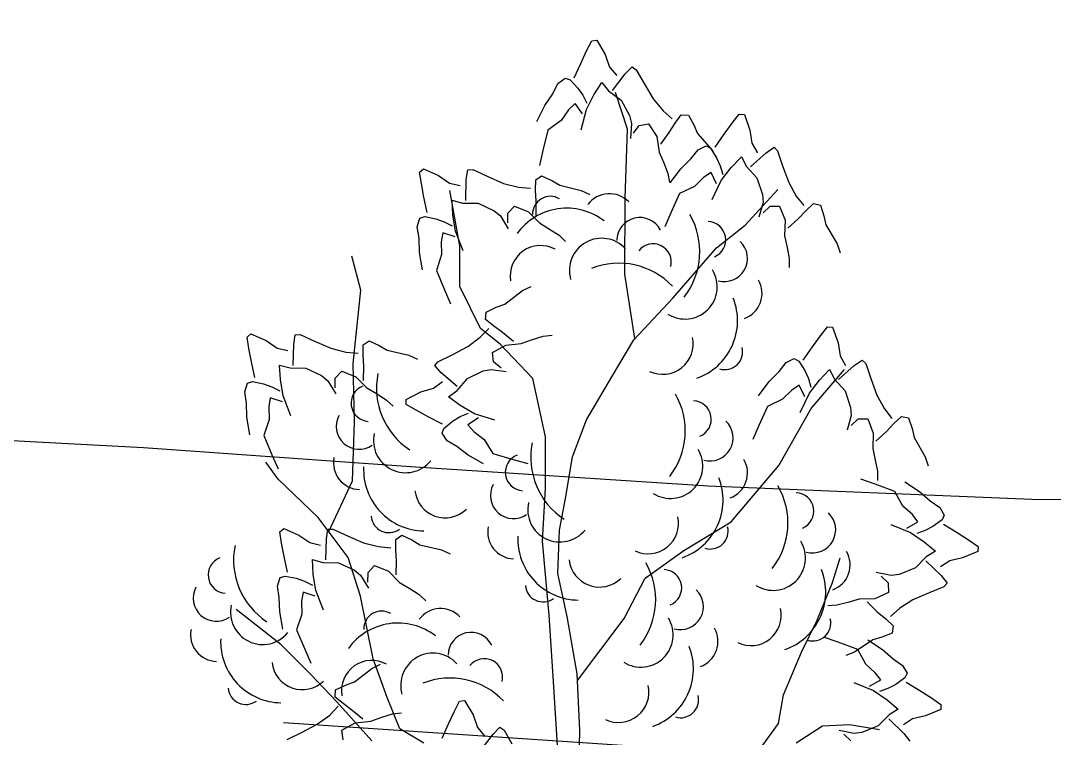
# Model space of a CAD drawing. Header units: millimetres. Extents: x 524954 to 526204, y 9523489 to 9524010.
# Drawn here: x 525925.34 to 525931.26, y 9523818.04 to 9523822.15 of the extents above; entities that cross this region are included whole.
import ezdxf

# ---------------------------------------------------------------- set-up
doc = ezdxf.new("R2010")
doc.units = ezdxf.units.MM
doc.linetypes.add('ACAD_ISO12W100', pattern=[21, 12, -3, 0, -3, 0, -3])
doc.linetypes.add('CACHE2', pattern=[4.7625, 3.175, -1.5875])
for name, color, linetype in [('Arbre', 34, 'ACAD_ISO12W100'), ('Borde_Piste', 7, 'CACHE2'), ('CN_01_00', 3, 'Continuous')]:
    doc.layers.add(name, color=color, linetype=linetype)

# ---------------------------------------------------------------- blocks, each defined once
blk = doc.blocks.new('v088')
at = {"color": 3, "linetype": 'Continuous'}
for p, q in [((-0.0239, 12.3184), (0.0161, 12.3965)), ((0.0161, 12.3965), (0.0546, 12.3999)), ((0.0546, 12.3999), (0.1184, 12.2906)), ((-0.0686, 12.2238), (-0.0239, 12.3184)), ((0.1184, 12.2906), (0.1522, 12.1952)), ((-0.1179, 12.1126), (-0.0686, 12.2238)), ((0.1522, 12.1952), (0.2074, 12.1313)), ((0.2717, 12.1435), (0.3242, 12.1966)), ((0.3242, 12.1966), (0.3557, 12.1751)), ((0.3557, 12.1751), (0.415, 12.0689)), ((-0.2428, 12.0693), (-0.1881, 12.111)), ((-0.1881, 12.111), (-0.1505, 12.0986)), ((-0.1505, 12.0986), (-0.0915, 12.0354)), ((0.0317, 11.9844), (0.0922, 12.0781)), ((0.0922, 12.0781), (0.1437, 12.0135)), ((0.1746, 12.0155), (0.2717, 12.1435)), ((-0.2828, 11.9912), (-0.2428, 12.0693)), ((-0.0915, 12.0354), (-0.0536, 11.98)), ((0.1437, 12.0135), (0.2395, 11.9416)), ((0.415, 12.0689), (0.4841, 11.9528)), ((-0.344, 11.9013), (-0.2828, 11.9912)), ((-0.0536, 11.98), (-0.0225, 11.9193)), ((-0.0252, 11.8718), (0.0317, 11.9844)), ((0.2395, 11.9416), (0.3048, 11.8248)), ((0.4841, 11.9528), (0.5601, 11.8616)), ((-0.4033, 11.7804), (-0.344, 11.9013)), ((-0.1618, 11.8694), (-0.2169, 11.7884)), ((-0.1123, 11.9179), (-0.1618, 11.8694)), ((-0.0542, 11.8389), (-0.1123, 11.9179)), ((-0.066, 11.7153), (-0.0252, 11.8718)), ((0.5601, 11.8616), (0.6304, 11.8005)), ((-0.2169, 11.7884), (-0.3202, 11.714)), ((0.3048, 11.8248), (0.32, 11.7651)), ((0.32, 11.7651), (0.3106, 11.6498)), ((0.378, 11.7487), (0.4498, 11.7623)), ((0.4498, 11.7623), (0.5114, 11.6644)), ((0.6075, 11.6944), (0.6527, 11.7656)), ((0.6527, 11.7656), (0.6994, 11.8293)), ((0.6994, 11.8293), (0.7544, 11.828)), ((0.7544, 11.828), (0.796, 11.7537)), ((1.027, 11.683), (1.0886, 11.7676)), ((1.0886, 11.7676), (1.1424, 11.8368)), ((1.1424, 11.8368), (1.1809, 11.833)), ((1.1809, 11.833), (1.2232, 11.7138)), ((-0.3202, 11.714), (-0.3572, 11.5582)), ((0.3344, 11.6895), (0.378, 11.7487)), ((0.5418, 11.6075), (0.6075, 11.6944)), ((0.796, 11.7537), (0.824, 11.6885)), ((0.824, 11.6885), (0.9344, 11.5607)), ((0.9578, 11.583), (1.027, 11.683)), ((1.2232, 11.7138), (1.2386, 11.6137)), ((0.5114, 11.6644), (0.5299, 11.5465)), ((1.2386, 11.6137), (1.2809, 11.5407)), ((-0.3572, 11.5582), (-0.3824, 11.4437)), ((0.5299, 11.5465), (0.5653, 11.4632)), ((0.7732, 11.4945), (0.827, 11.5637)), ((0.827, 11.5637), (0.8886, 11.5945)), ((0.8886, 11.5945), (0.9232, 11.5753)), ((0.9232, 11.5753), (0.9693, 11.5022)), ((0.9344, 11.5607), (0.97, 11.497)), ((1.2271, 11.433), (1.3463, 11.5407)), ((1.3463, 11.5407), (1.4079, 11.583)), ((1.4079, 11.583), (1.4348, 11.556)), ((1.4348, 11.556), (1.4733, 11.4406)), ((0.5653, 11.4632), (0.5962, 11.3829)), ((0.6962, 11.4176), (0.7732, 11.4945)), ((0.9693, 11.5022), (0.9963, 11.4406)), ((1.0809, 11.4291), (1.1578, 11.5099)), ((1.1578, 11.5099), (1.1963, 11.4368)), ((-1.2987, 11.3921), (-1.2695, 11.4174)), ((-1.2853, 11.3054), (-1.2987, 11.3921)), ((-1.2695, 11.4174), (-1.1537, 11.3664)), ((-0.9434, 11.3371), (-0.9319, 11.4109)), ((-0.9319, 11.4109), (-0.8938, 11.412)), ((-0.8938, 11.412), (-0.7835, 11.3608)), ((0.5962, 11.3829), (0.6091, 11.3149)), ((0.6155, 11.3099), (0.6962, 11.4176)), ((0.927, 11.3906), (0.8693, 11.3522)), ((0.9693, 11.3022), (0.927, 11.3906)), ((0.9963, 11.4406), (1.0155, 11.3753)), ((1.004, 11.3291), (1.0809, 11.4291)), ((1.1963, 11.4368), (1.2771, 11.3483)), ((1.4733, 11.4406), (1.5194, 11.3137)), ((-1.266, 11.2026), (-1.2853, 11.3054)), ((-1.1537, 11.3664), (-1.0704, 11.3089)), ((-1.0704, 11.3089), (-0.9882, 11.2895)), ((-0.9469, 11.1764), (-0.9434, 11.3371)), ((-0.7835, 11.3608), (-0.6595, 11.3072)), ((-0.6595, 11.3072), (-0.5444, 11.2779)), ((-0.4131, 11.2545), (-0.4126, 11.3334)), ((-0.4126, 11.3334), (-0.3673, 11.3647)), ((-0.3673, 11.3647), (-0.2901, 11.3288)), ((-0.2901, 11.3288), (-0.2291, 11.2925)), ((-0.2291, 11.2925), (-0.0648, 11.2537)), ((0.8693, 11.3522), (0.8001, 11.2829)), ((0.9347, 11.1829), (1.004, 11.3291)), ((1.2771, 11.3483), (1.3194, 11.2214)), ((1.5194, 11.3137), (1.5771, 11.2099)), ((-0.5444, 11.2779), (-0.4516, 11.2697)), ((-0.4079, 11.1703), (-0.4131, 11.2545)), ((-0.0648, 11.2537), (0.0014, 11.223)), ((0.6847, 11.2291), (0.6193, 11.0829)), ((0.8001, 11.2829), (0.6847, 11.2291)), ((1.3194, 11.2214), (1.3232, 11.1598)), ((1.5771, 11.2099), (1.6348, 11.1368)), ((-1.2408, 11.0836), (-1.266, 11.2026)), ((-1.0503, 11.1789), (-0.9708, 11.1567)), ((-1.0444, 11.0675), (-1.0503, 11.1789)), ((-0.9708, 11.1567), (-0.851, 11.1547)), ((-0.851, 11.1547), (-0.7296, 11.0984)), ((-0.6257, 11.0796), (-0.5755, 11.1328)), ((-0.5755, 11.1328), (-0.4682, 11.0896)), ((-0.4102, 11.0614), (-0.4079, 11.1703)), ((1.3232, 11.1598), (1.2925, 11.0483)), ((1.3232, 11.0829), (1.3771, 11.1329)), ((1.3771, 11.1329), (1.4502, 11.1329)), ((1.4502, 11.1329), (1.4925, 11.0252)), ((1.6502, 11.0983), (1.7079, 11.1522)), ((1.7079, 11.1522), (1.7617, 11.1406)), ((1.7617, 11.1406), (1.7887, 11.0598)), ((-1.2967, 11.0411), (-1.2589, 11.0531)), ((-1.2589, 11.0531), (-1.1741, 11.0365)), ((-1.0245, 10.9429), (-1.0444, 11.0675)), ((-0.7296, 11.0984), (-0.6822, 11.0589)), ((-0.6822, 11.0589), (-0.6222, 10.96)), ((-0.6263, 11.0061), (-0.6257, 11.0796)), ((-0.4682, 11.0896), (-0.3841, 11.005)), ((0.6193, 11.0829), (0.5731, 10.9752)), ((1.5925, 11.0368), (1.6502, 11.0983)), ((1.7887, 11.0598), (1.8041, 10.9906)), ((-1.3166, 10.9752), (-1.2967, 11.0411)), ((-1.3032, 10.8885), (-1.3166, 10.9752)), ((-1.1741, 11.0365), (-1.1109, 11.0139)), ((-1.1109, 11.0139), (-1.0501, 10.983)), ((-0.3841, 11.005), (-0.3065, 10.9583)), ((1.4925, 11.0252), (1.4886, 10.906)), ((1.5117, 10.9637), (1.5925, 11.0368)), ((1.8041, 10.9906), (1.8887, 10.8444)), ((-1.122, 10.9292), (-1.1336, 10.8608)), ((-1.0286, 10.8992), (-1.122, 10.9292)), ((-0.9657, 10.7922), (-1.0245, 10.9429)), ((-0.3065, 10.9583), (-0.2344, 10.9114)), ((-0.2344, 10.9114), (-0.1841, 10.8638)), ((1.4886, 10.906), (1.5079, 10.8175)), ((-1.3, 10.7798), (-1.3032, 10.8885)), ((-1.1336, 10.8608), (-1.1308, 10.7629)), ((1.5079, 10.8175), (1.5233, 10.7329)), ((1.8887, 10.8444), (1.9118, 10.7752)), ((-1.2771, 10.6471), (-1.3, 10.7798)), ((-1.1308, 10.7629), (-1.1708, 10.642)), ((1.5233, 10.7329), (1.5233, 10.6636)), ((-1.1708, 10.642), (-1.1094, 10.4942)), ((-0.514, 10.4875), (-0.4484, 10.5194)), ((-1.1094, 10.4942), (-1.0628, 10.3867)), ((-0.648, 10.3846), (-0.514, 10.4875)), ((-0.7912, 10.3231), (-0.7146, 10.3603)), ((-0.7146, 10.3603), (-0.648, 10.3846)), ((-0.7957, 10.2682), (-0.7912, 10.3231)), ((-0.7348, 10.218), (-0.7957, 10.2682)), ((-0.8359, 10.1311), (-0.7709, 10.1978)), ((-0.6662, 10.1688), (-0.7348, 10.218)), ((1.7617, 10.1424), (1.8156, 10.2117)), ((1.8156, 10.2117), (1.8541, 10.2078)), ((1.8541, 10.2078), (1.8964, 10.0886)), ((-2.6162, 10.1323), (-2.587, 10.1577)), ((-2.6028, 10.0456), (-2.6162, 10.1323)), ((-2.587, 10.1577), (-2.4712, 10.1066)), ((-2.4712, 10.1066), (-2.3879, 10.0492)), ((-2.2608, 10.0773), (-2.2494, 10.1511)), ((-2.2494, 10.1511), (-2.2113, 10.1522)), ((-2.2113, 10.1522), (-2.101, 10.101)), ((-1.7301, 10.0737), (-1.6848, 10.1049)), ((-1.6848, 10.1049), (-1.6075, 10.069)), ((-0.9313, 10.0604), (-0.8359, 10.1311)), ((-0.5833, 10.0982), (-0.6662, 10.1688)), ((-0.5231, 10.0829), (-0.4378, 10.1134)), ((-0.4378, 10.1134), (-0.3559, 10.1397)), ((-0.3559, 10.1397), (-0.2873, 10.1487)), ((1.7002, 10.0578), (1.7617, 10.1424)), ((-2.5835, 9.9428), (-2.6028, 10.0456)), ((-2.3879, 10.0492), (-2.3057, 10.0298)), ((-2.2643, 9.9167), (-2.2608, 10.0773)), ((-2.101, 10.101), (-1.977, 10.0475)), ((-1.977, 10.0475), (-1.8618, 10.0181)), ((-1.7305, 9.9947), (-1.7301, 10.0737)), ((-1.6075, 10.069), (-1.5466, 10.0327)), ((-1.5466, 10.0327), (-1.3822, 9.9939)), ((-1.0512, 9.9981), (-0.9313, 10.0604)), ((-0.7431, 10.0152), (-0.6418, 10.0712)), ((-0.6418, 10.0712), (-0.5231, 10.0829)), ((1.631, 9.9578), (1.7002, 10.0578)), ((1.8964, 10.0886), (1.9118, 9.9886)), ((-1.8618, 10.0181), (-1.7691, 10.0099)), ((-1.7254, 9.9105), (-1.7305, 9.9947)), ((-1.3822, 9.9939), (-1.316, 9.9632)), ((-1.1606, 9.945), (-1.0512, 9.9981)), ((-0.7336, 9.9427), (-0.7431, 10.0152)), ((1.5002, 9.9386), (1.5617, 9.9693)), ((1.5617, 9.9693), (1.5963, 9.9501)), ((1.5963, 9.9501), (1.6425, 9.877)), ((1.9118, 9.9886), (1.9541, 9.9155)), ((2.0195, 9.9155), (2.081, 9.9578)), ((2.081, 9.9578), (2.1079, 9.9309)), ((-2.5582, 9.8238), (-2.5835, 9.9428)), ((-2.3678, 9.9191), (-2.2883, 9.8969)), ((-2.3619, 9.8077), (-2.3678, 9.9191)), ((-2.2883, 9.8969), (-2.1685, 9.895)), ((-2.1685, 9.895), (-2.0471, 9.8386)), ((-1.9432, 9.8199), (-1.893, 9.873)), ((-1.893, 9.873), (-1.7856, 9.8299)), ((-1.7277, 9.8016), (-1.7254, 9.9105)), ((-1.1838, 9.9148), (-1.1606, 9.945)), ((-1.1339, 9.8592), (-1.1838, 9.9148)), ((-0.9342, 9.8156), (-0.8138, 9.874)), ((-0.8138, 9.874), (-0.7533, 9.8858)), ((-0.7533, 9.8858), (-0.6387, 9.8698)), ((-0.677, 9.8958), (-0.7336, 9.9427)), ((1.3694, 9.7924), (1.4463, 9.8693)), ((1.4463, 9.8693), (1.5002, 9.9386)), ((1.6425, 9.877), (1.6694, 9.8155)), ((1.7541, 9.8039), (1.831, 9.8847)), ((1.831, 9.8847), (1.8695, 9.8116)), ((1.9002, 9.8078), (2.0195, 9.9155)), ((2.1079, 9.9309), (2.1464, 9.8155)), ((-2.6142, 9.7814), (-2.5764, 9.7933)), ((-2.5764, 9.7933), (-2.4916, 9.7768)), ((-2.3419, 9.6831), (-2.3619, 9.8077)), ((-2.0471, 9.8386), (-1.9997, 9.7992)), ((-1.9997, 9.7992), (-1.9397, 9.7002)), ((-1.9438, 9.7464), (-1.9432, 9.8199)), ((-1.7856, 9.8299), (-1.7015, 9.7452)), ((-1.1923, 9.7429), (-1.1254, 9.7944)), ((-1.0116, 9.755), (-1.1339, 9.8592)), ((-1.0114, 9.724), (-0.9342, 9.8156)), ((1.2886, 9.6847), (1.3694, 9.7924)), ((1.6694, 9.8155), (1.6887, 9.7501)), ((1.6771, 9.7039), (1.7541, 9.8039)), ((1.8695, 9.8116), (1.9502, 9.7232)), ((2.1464, 9.8155), (2.1926, 9.6885)), ((-2.634, 9.7155), (-2.6142, 9.7814)), ((-2.6206, 9.6288), (-2.634, 9.7155)), ((-2.4916, 9.7768), (-2.4283, 9.7541)), ((-2.4283, 9.7541), (-2.3676, 9.7232)), ((-1.7015, 9.7452), (-1.624, 9.6985)), ((-1.4022, 9.6572), (-1.2895, 9.7147)), ((-1.2895, 9.7147), (-1.1923, 9.7429)), ((-1.0789, 9.6763), (-1.0114, 9.724)), ((1.5425, 9.727), (1.4733, 9.6578)), ((1.6002, 9.7655), (1.5425, 9.727)), ((1.6425, 9.677), (1.6002, 9.7655)), ((1.9502, 9.7232), (1.9925, 9.5962)), ((-2.4395, 9.6694), (-2.4511, 9.6011)), ((-2.3461, 9.6395), (-2.4395, 9.6694)), ((-2.2831, 9.5325), (-2.3419, 9.6831)), ((-1.624, 9.6985), (-1.5519, 9.6516)), ((-1.5519, 9.6516), (-1.5015, 9.6041)), ((-1.401, 9.6186), (-1.4022, 9.6572)), ((-0.9888, 9.6106), (-1.0789, 9.6763)), ((1.4733, 9.6578), (1.3579, 9.6039)), ((1.6079, 9.5578), (1.6771, 9.7039)), ((2.1926, 9.6885), (2.2503, 9.5847)), ((-2.6175, 9.52), (-2.6206, 9.6288)), ((-2.4511, 9.6011), (-2.4483, 9.5032)), ((-1.3254, 9.5742), (-1.401, 9.6186)), ((-1.2335, 9.5242), (-1.3254, 9.5742)), ((-0.9892, 9.5252), (-0.9269, 9.5527)), ((-0.8796, 9.5473), (-0.9888, 9.6106)), ((1.3579, 9.6039), (1.2925, 9.4577)), ((1.9925, 9.5962), (1.9964, 9.5347)), ((2.2503, 9.5847), (2.308, 9.5116)), ((-2.5946, 9.3874), (-2.6175, 9.52)), ((-2.4483, 9.5032), (-2.4883, 9.3823)), ((-1.1253, 9.4685), (-1.2335, 9.5242)), ((-1.1132, 9.4352), (-1.0467, 9.4905)), ((-1.0467, 9.4905), (-0.9892, 9.5252)), ((-0.8484, 9.5165), (-0.9306, 9.463)), ((-0.7257, 9.4976), (-0.8796, 9.5473)), ((1.9964, 9.5347), (1.9656, 9.4231)), ((1.9964, 9.4577), (2.0502, 9.5077)), ((2.0502, 9.5077), (2.1233, 9.5077)), ((2.1233, 9.5077), (2.1656, 9.4)), ((2.2657, 9.4116), (2.3233, 9.4731)), ((2.3233, 9.4731), (2.381, 9.527)), ((2.381, 9.527), (2.4349, 9.5154)), ((2.4349, 9.5154), (2.4618, 9.4347)), ((-1.1278, 9.3984), (-1.1132, 9.4352)), ((-1.0892, 9.3413), (-1.1278, 9.3984)), ((-0.9306, 9.463), (-0.885, 9.4108)), ((-0.885, 9.4108), (-0.8073, 9.3511)), ((1.2925, 9.4577), (1.2463, 9.35)), ((2.1656, 9.4), (2.1618, 9.2808)), ((2.1849, 9.3385), (2.2657, 9.4116)), ((2.4618, 9.4347), (2.4772, 9.3654)), ((-2.4883, 9.3823), (-2.4269, 9.2344)), ((-1.0136, 9.2969), (-1.0892, 9.3413)), ((-0.8073, 9.3511), (-0.7389, 9.2437)), ((2.4772, 9.3654), (2.5618, 9.2193)), ((-0.9273, 9.2307), (-1.0136, 9.2969)), ((-0.7389, 9.2437), (-0.5855, 9.1979)), ((2.1618, 9.2808), (2.181, 9.1923)), ((-2.4269, 9.2344), (-2.3802, 9.1269)), ((-0.81, 9.1646), (-0.9273, 9.2307)), ((-0.5855, 9.1979), (-0.4727, 9.1661)), ((2.181, 9.1923), (2.1964, 9.1077)), ((2.5618, 9.2193), (2.5849, 9.15)), ((2.1964, 9.1077), (2.1964, 9.0385)), ((2.1801, 9.009), (2.0697, 9.0483)), ((2.3301, 8.953), (2.1801, 9.009)), ((2.4064, 9.0272), (2.519, 8.9533)), ((2.3912, 8.8412), (2.3301, 8.953)), ((2.519, 8.9533), (2.6006, 8.8814)), ((2.4646, 8.7765), (2.3912, 8.8412)), ((2.6006, 8.8814), (2.6731, 8.832)), ((2.5067, 8.7213), (2.4646, 8.7765)), ((2.6731, 8.832), (2.7077, 8.7725)), ((2.7077, 8.7725), (2.6907, 8.7368)), ((2.2998, 8.7005), (2.4501, 8.6406)), ((2.421, 8.6735), (2.5067, 8.7213)), ((2.6207, 8.6861), (2.5609, 8.6554)), ((2.6907, 8.7368), (2.6207, 8.6861)), ((2.7005, 8.7027), (2.8047, 8.6399)), ((-2.3661, 8.6466), (-2.3369, 8.6719)), ((-2.3527, 8.5599), (-2.3661, 8.6466)), ((-2.3369, 8.6719), (-2.2212, 8.6209)), ((-2.2212, 8.6209), (-2.1379, 8.5634)), ((-2.0108, 8.5916), (-1.9993, 8.6654)), ((-1.9993, 8.6654), (-1.9613, 8.6665)), ((-1.9613, 8.6665), (-1.8509, 8.6153)), ((-1.8509, 8.6153), (-1.7269, 8.5617)), ((-1.4801, 8.5879), (-1.4347, 8.6192)), ((-1.4347, 8.6192), (-1.3575, 8.5833)), ((2.4501, 8.6406), (2.5548, 8.5702)), ((2.5609, 8.6554), (2.4969, 8.632)), ((2.8047, 8.6399), (2.8931, 8.5838)), ((-2.3334, 8.4571), (-2.3527, 8.5599)), ((-2.1379, 8.5634), (-2.0557, 8.544)), ((-2.0143, 8.4309), (-2.0108, 8.5916)), ((-1.7269, 8.5617), (-1.6118, 8.5324)), ((-1.6118, 8.5324), (-1.519, 8.5242)), ((-1.4805, 8.509), (-1.4801, 8.5879)), ((-1.3575, 8.5833), (-1.2966, 8.547)), ((-1.2966, 8.547), (-1.1322, 8.5082)), ((2.5548, 8.5702), (2.6402, 8.4985)), ((2.8931, 8.5838), (2.9656, 8.5345)), ((2.9656, 8.5345), (2.9641, 8.4958)), ((-2.3082, 8.3381), (-2.3334, 8.4571)), ((-1.4754, 8.4248), (-1.4805, 8.509)), ((-1.1322, 8.5082), (-1.066, 8.4775)), ((2.5697, 8.4555), (2.4865, 8.3693)), ((2.6402, 8.4985), (2.5697, 8.4555)), ((2.8478, 8.4461), (2.749, 8.4244)), ((2.9641, 8.4958), (2.8478, 8.4461)), ((-2.1178, 8.4334), (-2.0382, 8.4112)), ((-2.1118, 8.322), (-2.1178, 8.4334)), ((-2.0382, 8.4112), (-1.9184, 8.4092)), ((-1.9184, 8.4092), (-1.7971, 8.3529)), ((-1.6931, 8.3341), (-1.643, 8.3873)), ((-1.643, 8.3873), (-1.5356, 8.3441)), ((-1.4776, 8.3159), (-1.4754, 8.4248)), ((2.4865, 8.3693), (2.3625, 8.3191)), ((2.5678, 8.4245), (2.6828, 8.3123)), ((2.749, 8.4244), (2.6787, 8.3776)), ((-2.384, 8.2298), (-2.3641, 8.2956)), ((-2.3641, 8.2956), (-2.3264, 8.3076)), ((-2.3264, 8.3076), (-2.2415, 8.291)), ((-2.2415, 8.291), (-2.1783, 8.2684)), ((-2.0919, 8.1974), (-2.1118, 8.322)), ((-1.7971, 8.3529), (-1.7497, 8.3134)), ((-1.7497, 8.3134), (-1.6897, 8.2145)), ((-1.6937, 8.2606), (-1.6931, 8.3341)), ((-1.5356, 8.3441), (-1.4515, 8.2595)), ((2.3013, 8.3113), (2.188, 8.335)), ((2.2245, 8.3065), (2.2778, 8.2559)), ((2.3625, 8.3191), (2.3013, 8.3113)), ((2.6828, 8.3123), (2.7289, 8.2536)), ((-2.3706, 8.1431), (-2.384, 8.2298)), ((-2.1783, 8.2684), (-2.1175, 8.2375)), ((-1.4515, 8.2595), (-1.374, 8.2128)), ((-1.374, 8.2128), (-1.3019, 8.1659)), ((2.2778, 8.2559), (2.2824, 8.183)), ((2.7037, 8.225), (2.591, 8.1793)), ((2.7289, 8.2536), (2.7037, 8.225)), ((-2.3674, 8.0343), (-2.3706, 8.1431)), ((-2.1895, 8.1837), (-2.2011, 8.1153)), ((-2.0961, 8.1537), (-2.1895, 8.1837)), ((-2.0331, 8.0467), (-2.0919, 8.1974)), ((-1.3019, 8.1659), (-1.2515, 8.1184)), ((2.0584, 8.1303), (1.9713, 8.1055)), ((2.1776, 8.1339), (2.0584, 8.1303)), ((2.2824, 8.183), (2.1776, 8.1339)), ((2.591, 8.1793), (2.4672, 8.1253)), ((-2.2011, 8.1153), (-2.1982, 8.0174)), ((1.8878, 8.0848), (1.8187, 8.0804)), ((1.9713, 8.1055), (1.8878, 8.0848)), ((2.1174, 8.1109), (2.1954, 8.0349)), ((2.3672, 8.0611), (2.2979, 7.9989)), ((2.4672, 8.1253), (2.3672, 8.0611)), ((-2.3445, 7.9016), (-2.3674, 8.0343)), ((-2.1982, 8.0174), (-2.2383, 7.8966)), ((2.1954, 8.0349), (2.2605, 7.9811)), ((2.2605, 7.9811), (2.3179, 7.927)), ((-2.2383, 7.8966), (-2.1768, 7.7487)), ((2.3179, 7.927), (2.3098, 7.8725)), ((1.8965, 7.8022), (1.7861, 7.8414)), ((2.1627, 7.8208), (2.0222, 7.7271)), ((2.1227, 7.8203), (2.2353, 7.7465)), ((2.2308, 7.8405), (2.1627, 7.8208)), ((2.3098, 7.8725), (2.2308, 7.8405)), ((-2.1768, 7.7487), (-2.1302, 7.6412)), ((2.0465, 7.7461), (1.8965, 7.8022)), ((2.1075, 7.6343), (2.0465, 7.7461)), ((2.2353, 7.7465), (2.3169, 7.6746)), ((2.0222, 7.7271), (1.9545, 7.6997)), ((2.3169, 7.6746), (2.3894, 7.6252)), ((-1.7972, 7.4997), (-1.6632, 7.6026)), ((-1.6632, 7.6026), (-1.5976, 7.6345)), ((2.1809, 7.5696), (2.1075, 7.6343)), ((2.3894, 7.6252), (2.424, 7.5657)), ((-1.8638, 7.4754), (-1.7972, 7.4997)), ((2.1373, 7.4666), (2.223, 7.5144)), ((2.223, 7.5144), (2.1809, 7.5696)), ((2.407, 7.5299), (2.337, 7.4793)), ((2.424, 7.5657), (2.407, 7.5299)), ((-1.9448, 7.3833), (-1.9404, 7.4382)), ((-1.9404, 7.4382), (-1.8638, 7.4754)), ((2.0162, 7.4937), (2.1664, 7.4338)), ((2.1664, 7.4338), (2.2711, 7.3633)), ((2.2772, 7.4485), (2.2132, 7.4252)), ((2.337, 7.4793), (2.2772, 7.4485)), ((2.4169, 7.4959), (2.521, 7.4331)), ((2.521, 7.4331), (2.6094, 7.377)), ((-1.8839, 7.3331), (-1.9448, 7.3833)), ((-1.0336, 7.2746), (-0.9936, 7.3527)), ((-0.9936, 7.3527), (-0.9551, 7.3561)), ((-0.9551, 7.3561), (-0.8913, 7.2468)), ((2.2711, 7.3633), (2.3565, 7.2916)), ((2.6094, 7.377), (2.6819, 7.3276)), ((-1.985, 7.2461), (-1.9201, 7.3129)), ((-1.8154, 7.2839), (-1.8839, 7.3331)), ((-1.7325, 7.2133), (-1.8154, 7.2839)), ((-1.5051, 7.2548), (-1.4365, 7.2638)), ((-1.0783, 7.18), (-1.0336, 7.2746)), ((2.3565, 7.2916), (2.286, 7.2486)), ((2.6805, 7.289), (2.5641, 7.2392)), ((2.6819, 7.3276), (2.6805, 7.289)), ((-2.0805, 7.1754), (-1.985, 7.2461)), ((-1.8923, 7.1303), (-1.791, 7.1862)), ((-1.791, 7.1862), (-1.6722, 7.1979)), ((-1.6722, 7.1979), (-1.587, 7.2285)), ((-1.587, 7.2285), (-1.5051, 7.2548)), ((-0.8913, 7.2468), (-0.8575, 7.1514)), ((2.286, 7.2486), (2.2028, 7.1624)), ((2.2841, 7.2177), (2.3991, 7.1055)), ((2.4653, 7.2176), (2.395, 7.1707)), ((2.5641, 7.2392), (2.4653, 7.2176)), ((-2.3098, 7.06), (-2.2004, 7.1132)), ((-2.2004, 7.1132), (-2.0805, 7.1754)), ((-1.8828, 7.0578), (-1.8923, 7.1303)), ((-1.1277, 7.0688), (-1.0783, 7.18)), ((-0.8575, 7.1514), (-0.8023, 7.0875)), ((-0.7381, 7.0997), (-0.6855, 7.1528)), ((-0.6855, 7.1528), (-0.654, 7.1313)), ((-0.654, 7.1313), (-0.5947, 7.0251)), ((2.0176, 7.1045), (1.9044, 7.1282)), ((2.0788, 7.1122), (2.0176, 7.1045)), ((2.2028, 7.1624), (2.0788, 7.1122)), ((2.3991, 7.1055), (2.4452, 7.0467)), ((-0.8351, 6.9716), (-0.7381, 7.0997)), ((1.9408, 7.0996), (1.9941, 7.049))]:
    blk.add_line(p, q, dxfattribs=at)
at = {"linetype": 'Continuous'}
for p, q in [((0.2897, 11.7219), (0.1969, 11.9998)), ((0.2697, 11.1929), (0.2897, 11.7219)), ((-0.9914, 10.8307), (-1.0686, 11.252)), ((1.1882, 10.9882), (1.4374, 11.2608)), ((0.2693, 10.6145), (0.2697, 11.1929)), ((0.9679, 10.8157), (1.1882, 10.9882)), ((-0.9911, 10.5198), (-0.9914, 10.8307)), ((0.6339, 10.4293), (0.9679, 10.8157)), ((-1.7492, 10.4915), (-1.8168, 10.7513)), ((0.3448, 10.1217), (0.2693, 10.6145)), ((-0.8352, 10.1996), (-0.9911, 10.5198)), ((-1.8059, 9.9306), (-1.7492, 10.4915)), ((0.3358, 10.1122), (0.6339, 10.4293)), ((-0.6834, 10.0784), (-0.8352, 10.1996)), ((0.1676, 9.8288), (0.3358, 10.1122)), ((-0.4354, 9.8162), (-0.6834, 10.0784)), ((-1.7966, 9.483), (-1.8059, 9.9306)), ((1.6901, 9.587), (1.945, 9.8846)), ((-0.339, 9.3704), (-0.4354, 9.8162)), ((-0.0246, 9.5014), (0.1676, 9.8288)), ((1.4442, 9.1527), (1.6901, 9.587)), ((-1.8121, 9.0349), (-1.7966, 9.483)), ((-0.1306, 9.2193), (-0.0246, 9.5014)), ((-0.337, 8.9787), (-0.339, 9.3704)), ((-2.3783, 9.048), (-2.4742, 9.1766)), ((-0.1861, 8.901), (-0.1306, 9.2193)), ((1.08, 8.7222), (1.4442, 9.1527)), ((-2.0737, 8.7558), (-2.3783, 9.048)), ((-1.992, 8.6473), (-1.8121, 9.0349)), ((-0.3597, 8.574), (-0.337, 8.9787)), ((-0.2308, 8.6575), (-0.1861, 8.901)), ((-1.8434, 8.4497), (-2.0737, 8.7558)), ((0.7177, 8.5032), (1.08, 8.7222)), ((-0.2426, 8.3277), (-0.2308, 8.6575)), ((-0.3105, 8.0091), (-0.3597, 8.574)), ((-1.7501, 8.1531), (-1.8434, 8.4497)), ((0.4236, 8.2918), (0.7177, 8.5032)), ((1.8546, 8.2596), (1.9129, 8.4473)), ((-0.1735, 7.9995), (-0.2426, 8.3277)), ((0.2621, 7.9837), (0.4236, 8.2918)), ((1.7363, 7.971), (1.8546, 8.2596)), ((-1.6531, 7.6763), (-1.7501, 8.1531)), ((-2.3581, 7.786), (-2.6995, 8.0525)), ((-0.2742, 7.4626), (-0.3105, 8.0091)), ((-0.0959, 7.5596), (-0.1735, 7.9995)), ((-0.0934, 7.5087), (0.2621, 7.9837)), ((1.617, 7.726), (1.7363, 7.971)), ((-2.1294, 7.5544), (-2.3581, 7.786)), ((-1.5474, 7.38), (-1.6531, 7.6763)), ((1.4808, 7.3998), (1.617, 7.726)), ((-1.9323, 7.3471), (-2.1294, 7.5544)), ((-0.0745, 7.1309), (-0.0959, 7.5596)), ((-0.2365, 6.8477), (-0.2742, 7.4626)), ((-1.6648, 7.048), (-1.9323, 7.3471)), ((-1.4491, 7.1395), (-1.5474, 7.38)), ((1.4418, 7.1813), (1.4808, 7.3998)), ((-1.2665, 7.0314), (-1.4491, 7.1395)), ((-0.0837, 6.6768), (-0.0745, 7.1309)), ((1.3209, 7.0171), (1.4418, 7.1813)), ((1.5755, 7.0348), (1.778, 7.1634)), ((1.778, 7.1634), (1.983, 7.1739)), ((1.983, 7.1739), (2.2139, 7.1352))]:
    blk.add_line(p, q, dxfattribs=at)
at = {"color": 3, "linetype": 'Continuous'}
for centre, major_axis, start_param, end_param in [((-0.3005, 11.0717), (0.0964, 0.0964), 0.254619, 2.377018), ((0.1501, 11.0237), (0.1445, 0.1445), 6.263619, 7.998733), ((-0.1756, 10.6509), (0.3298, 0.3298), 0.12682, 1.733702), ((0.3829, 10.8698), (-0.1246, 0.1246), 4.396235, 7.060094), ((0.2754, 10.7857), (0.3995, 0.3995), 4.836335, 6.022049), ((0.8987, 10.8757), (0.099, 0.099), 4.31771, 7.031286), ((0.0911, 10.6412), (0.1741, 0.1741), 6.236163, 8.918901), ((-0.3757, 10.5998), (0.1641, 0.1641), 0.282297, 2.520721), ((0.4834, 10.7051), (-0.099, 0.099), 3.680741, 6.394318), ((1.0287, 10.7332), (-0.1246, 0.1246), 2.081137, 4.744996), ((0.2226, 10.1318), (-0.3995, 0.3995), 4.689978, 5.875693), ((0.7276, 10.5169), (-0.1741, 0.1741), 1.793126, 4.475865), ((1.1114, 10.4666), (-0.1445, 0.1445), 2.713295, 4.448408), ((0.6623, 10.2582), (-0.3298, 0.3298), 2.69514, 4.302022), ((0.5573, 10.0804), (0.1641, 0.1641), 3.478918, 5.717341), ((1.0314, 10.0206), (0.0964, 0.0964), 3.62262, 5.745019), ((-1.0632, 9.7428), (0.3995, 0.3995), 2.158504, 3.344219), ((-1.6825, 9.6282), (-0.099, 0.099), -0.421529, 2.292047), ((0.1648, 9.4153), (0.3995, 0.3995), 4.836335, 6.022049), ((0.7881, 9.5054), (-0.099, 0.099), 2.746913, 5.46049), ((-1.7599, 9.4514), (-0.1246, 0.1246), 0.293965, 2.957824), ((0.9181, 9.3628), (0.1246, 0.1246), 3.651933, 6.315792), ((-1.4053, 9.3432), (0.1741, 0.1741), 2.133893, 4.816631), ((0.1148, 9.2139), (-0.3995, 0.3995), 0.587708, 1.773422), ((0.617, 9.1466), (-0.1741, 0.1741), 1.793126, 4.475865), ((-1.7527, 9.1724), (-0.1445, 0.1445), 0.590553, 2.325666), ((-0.5045, 9.0993), (0.099, 0.099), 1.149268, 3.862844), ((1.0008, 9.0963), (-0.1445, 0.1445), 2.713295, 4.448408), ((-1.2605, 9.1191), (0.3298, 0.3298), 2.307735, 3.914618), ((-0.5819, 8.9225), (0.1246, 0.1246), 1.864761, 4.52862), ((0.5518, 8.8878), (-0.3298, 0.3298), 2.69514, 4.302022), ((-1.1039, 8.9843), (0.1641, 0.1641), 2.463212, 4.701636), ((0.9486, 8.7133), (-0.3995, 0.3995), 3.265538, 4.451253), ((1.5719, 8.8034), (0.099, 0.099), 4.31771, 7.031286), ((-0.2273, 8.8143), (0.1741, 0.1741), 2.133893, 4.816631), ((-1.5338, 8.7756), (0.0964, 0.0964), 2.435534, 4.557933), ((1.7019, 8.6608), (0.1246, 0.1246), 3.651933, 6.315792), ((-0.5746, 8.6435), (0.1445, 0.1445), 2.161349, 3.896462), ((0.4467, 8.71), (-0.1641, 0.1641), 1.908121, 4.146545), ((0.9208, 8.6502), (0.0964, 0.0964), 3.62262, 5.745019), ((-0.0825, 8.5902), (0.3298, 0.3298), 2.307735, 3.914618), ((-2.1547, 8.4302), (0.3995, 0.3995), 2.158504, 3.344219), ((1.4008, 8.4446), (0.1741, 0.1741), 3.363922, 6.046661), ((-2.774, 8.3155), (-0.099, 0.099), -0.421529, 2.292047), ((1.7845, 8.3943), (-0.1445, 0.1445), 2.713295, 4.448408), ((0.0741, 8.4554), (0.1641, 0.1641), 2.463212, 4.701636), ((-0.0612, 8.1267), (-0.3995, 0.3995), 3.265538, 4.451253), ((0.5622, 8.2168), (0.099, 0.099), 4.31771, 7.031286), ((1.3355, 8.1858), (-0.3298, 0.3298), 2.69514, 4.302022), ((-2.8514, 8.1388), (-0.1246, 0.1246), 0.293965, 2.957824), ((-0.3558, 8.2467), (0.0964, 0.0964), 2.435534, 4.557933), ((0.6922, 8.0742), (-0.1246, 0.1246), 2.081137, 4.744996), ((-2.4968, 8.0306), (0.1741, 0.1741), 2.133893, 4.816631), ((-1.1385, 7.8551), (-0.1445, 0.1445), 4.692823, 6.427936), ((1.2305, 8.008), (0.1641, 0.1641), 3.478918, 5.717341), ((-1.5891, 7.9031), (0.0964, 0.0964), 0.254619, 2.377018), ((0.391, 7.858), (0.1741, 0.1741), 3.363922, 6.046661), ((1.7045, 7.9482), (-0.0964, 0.0964), 2.051824, 4.174223), ((-2.8441, 7.8598), (-0.1445, 0.1445), 0.590553, 2.325666), ((-1.4642, 7.4823), (0.3298, 0.3298), 0.12682, 1.733702), ((0.7748, 7.8077), (-0.1445, 0.1445), 2.713295, 4.448408), ((-2.352, 7.8064), (0.3298, 0.3298), 2.307735, 3.914618), ((-0.9057, 7.7012), (0.1246, 0.1246), 5.967031, 8.63089), ((-1.1975, 7.4726), (-0.1741, 0.1741), 4.665366, 7.348105), ((0.3258, 7.5992), (0.3298, 0.3298), 4.265936, 5.872819), ((-1.6643, 7.4312), (-0.1641, 0.1641), -1.288499, 0.949924), ((-0.8052, 7.5365), (-0.099, 0.099), 3.680741, 6.394318), ((-2.1954, 7.6717), (0.1641, 0.1641), 2.463212, 4.701636), ((-1.0661, 6.9632), (-0.3995, 0.3995), 4.689978, 5.875693), ((-2.6253, 7.463), (0.0964, 0.0964), 2.435534, 4.557933), ((0.2207, 7.4214), (0.1641, 0.1641), 3.478918, 5.717341), ((0.6948, 7.3616), (-0.0964, 0.0964), 2.051824, 4.174223)]:
    blk.add_ellipse(centre, major_axis=major_axis, ratio=1, start_param=start_param, end_param=end_param, dxfattribs=at)

msp = doc.modelspace()

# ---------------------------------------------------------------- linework, layer by layer
at = {"layer": 'Borde_Piste', "elevation": 302.89, "flags": 128}
msp.add_lwpolyline([(525960.409, 9523826.0777), (525946.893, 9523816.7535), (525938.3117, 9523817.3602), (525915.502, 9523818.8859), (525917.7493, 9523824.4339)], dxfattribs=at)
at = {"layer": 'CN_01_00', "elevation": 303, "flags": 128}
msp.add_lwpolyline([(525924.7152, 9523819.7763), (525926.0456, 9523819.7042), (525927.5749, 9523819.5959), (525929.2792, 9523819.4862), (525931.1347, 9523819.4099), (525933.1175, 9523819.4017), (525935.2038, 9523819.4966), (525937.3697, 9523819.7291), (525939.588, 9523820.1222), (525941.8173, 9523820.6505), (525944.0127, 9523821.2769), (525946.1296, 9523821.964), (525948.1231, 9523822.6748), (525949.9483, 9523823.3718), (525951.5605, 9523824.0179), (525952.9149, 9523824.5759), (525953.9805, 9523825.0174), (525954.7812, 9523825.3491)], dxfattribs=at)

# ---------------------------------------------------------------- block references
at = {"layer": 'Arbre', "xscale": 0.75, "yscale": 0.75, "zscale": 0.75}
msp.add_blockref('v088', (525928.6018, 9523812.7379, 608.53), dxfattribs=at)

doc.saveas('drawing.dxf')
